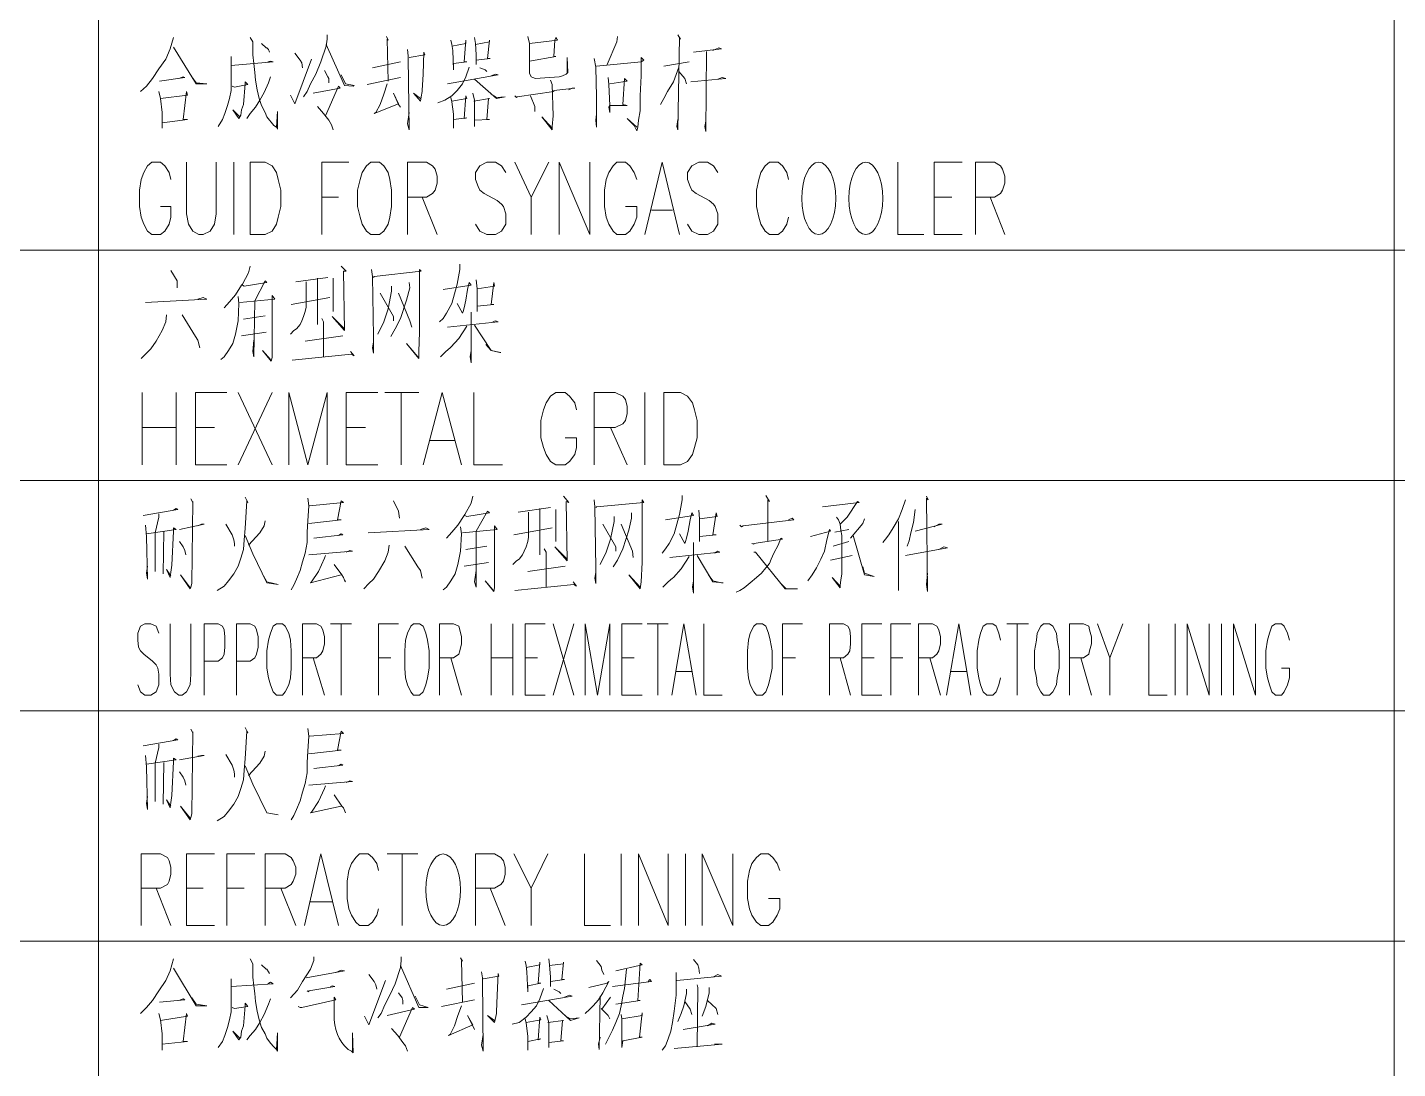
# Model space of a CAD drawing. Header units: millimetres. Extents: x 0 to 588, y 0 to 874.
# Drawn here: x 487.81 to 521.05, y 128.31 to 153.57 of the extents above; entities that cross this region are included whole.
import ezdxf

# ---------------------------------------------------------------- set-up
doc = ezdxf.new("R2010")
doc.units = ezdxf.units.MM
doc.layers.get('0').update_dxf_attribs({"lineweight": 18})

msp = doc.modelspace()

# ---------------------------------------------------------------- linework, layer by layer
at = {"color": 4, "lineweight": 0}
for points in [[(489.535, 204.065), (489.535, 16.804)], [(520.968, 204.065), (520.968, 16.804)], [(491.356, 153.329), (491.271, 153.054), (491.165, 152.8), (490.996, 152.567), (490.848, 152.334), (490.699, 152.144), (490.551, 152.017)], [(493.218, 153.329), (493.282, 153.223), (493.282, 152.906), (493.303, 152.694), (493.324, 152.482), (493.345, 152.292), (493.388, 152.059), (493.43, 151.847), (493.493, 151.678), (493.578, 151.509), (493.62, 151.403), (493.79, 151.191), (493.853, 151.149), (493.874, 151.106), (493.874, 151.53), (493.853, 151.149)], [(495.081, 153.392), (495.081, 153.287), (495.06, 153.117), (494.933, 152.736), (494.806, 152.44), (494.679, 152.207), (494.594, 152.017), (494.509, 151.89)], [(496.52, 153.35), (496.563, 153.265), (496.541, 153.287), (496.563, 152.271)], [(498.087, 153.265), (498.108, 153.16), (498.129, 153.011), (498.15, 152.546), (498.15, 152.694), (498.468, 152.736), (498.404, 152.736), (498.446, 153.265), (498.446, 153.181), (498.108, 153.117)], [(498.658, 153.329), (498.679, 153.181), (498.7, 152.906), (498.7, 152.673), (498.7, 152.779), (499.039, 152.821), (498.976, 152.821), (499.018, 153.265), (499.018, 153.223), (498.679, 153.16)], [(499.949, 153.35), (499.992, 153.181), (499.992, 152.461), (500.034, 152.376), (500.076, 152.355), (500.14, 152.334), (500.711, 152.376), (500.796, 152.398), (500.881, 152.44), (500.923, 152.482), (500.902, 152.842), (500.902, 152.461)], [(499.992, 153.181), (500.669, 153.265), (500.627, 153.329), (500.605, 153.265), (500.584, 152.863), (500.627, 152.863), (499.992, 152.757)], [(502.129, 153.35), (502.108, 153.223), (501.875, 152.673)], [(503.59, 153.392), (503.653, 153.287), (503.632, 153.329), (503.59, 151.085), (503.569, 151.17), (503.59, 151.339)], [(491.356, 153.096), (491.906, 152.207), (492.16, 152.207), (491.906, 152.228), (491.8, 152.376)], [(493.493, 153.181), (493.599, 153.075), (493.62, 153.075), (493.663, 153.033), (493.684, 152.969)], [(494.298, 152.948), (494.425, 152.779), (494.467, 152.715), (494.488, 152.588)], [(495.06, 153.16), (495.504, 152.165), (495.716, 152.144), (495.737, 152.165), (495.525, 152.207), (495.42, 152.419)], [(497.028, 153.033), (497.049, 152.884), (497.049, 152.842), (497.071, 151.085), (497.028, 151.233), (497.071, 151.509)], [(497.071, 152.842), (497.452, 152.906), (497.43, 152.969), (497.409, 152.44), (497.388, 152.038), (497.388, 152.017), (497.367, 151.89), (497.346, 151.784), (497.176, 151.974), (497.346, 151.847)], [(503.971, 152.969), (504.648, 153.054), (504.585, 153.075), (504.437, 153.011)], [(504.288, 152.99), (504.267, 151.043), (504.246, 151.17), (504.267, 151.297)], [(492.753, 152.863), (492.753, 152.038), (492.71, 151.847), (492.668, 151.678), (492.604, 151.487), (492.541, 151.339), (492.435, 151.17)], [(492.753, 152.652), (493.769, 152.736), (493.705, 152.757), (493.642, 152.736), (493.705, 152.757)], [(494.192, 151.932), (494.298, 151.72), (494.7, 152.8)], [(496.182, 152.588), (496.859, 152.736)], [(498.531, 152.609), (498.446, 152.376), (498.362, 152.207), (498.235, 152.038), (498.108, 151.911), (497.938, 151.805), (497.769, 151.741)], [(498.785, 152.588), (498.912, 152.546), (498.954, 152.503)], [(501.558, 152.821), (501.6, 152.609), (501.621, 151.89), (501.621, 151.149), (501.6, 151.318), (501.621, 151.466)], [(501.621, 152.63), (502.701, 152.736), (502.764, 152.779), (502.701, 152.842), (502.701, 152.398), (502.68, 151.911), (502.68, 151.551), (502.637, 151.318), (502.616, 151.149), (502.595, 151.064), (502.532, 151.191), (502.362, 151.36), (502.595, 151.149)], [(503.611, 152.609), (503.484, 152.249), (503.336, 152.017), (503.251, 151.847), (503.167, 151.699)], [(503.251, 152.63), (503.865, 152.736)], [(491.017, 152.271), (491.631, 152.355), (491.588, 152.376), (491.483, 152.334)], [(493.705, 152.376), (493.663, 152.228), (493.557, 151.995), (493.451, 151.805), (493.345, 151.636), (493.218, 151.487), (493.134, 151.36)], [(495.017, 152.525), (495.102, 152.376), (495.123, 152.334), (495.123, 152.228)], [(496.055, 152.186), (496.859, 152.355)], [(498.002, 152.207), (499.23, 152.419), (499.166, 152.44), (499.06, 152.398)], [(498.658, 152.313), (499.187, 151.847), (499.399, 151.89), (499.187, 151.868), (499.06, 151.953)], [(500.5, 152.292), (500.542, 152.186), (500.563, 151.424), (500.542, 151.17), (500.542, 151.085), (500.288, 151.403), (500.542, 151.128), (500.542, 151.191)], [(501.897, 152.355), (501.918, 152.186), (501.939, 151.678), (501.939, 151.509), (501.918, 151.636), (501.939, 151.678), (502.362, 151.678), (502.256, 151.699), (502.299, 152.334), (502.362, 152.271), (501.939, 152.207)], [(503.611, 152.503), (503.759, 152.334), (503.802, 152.207)], [(503.907, 152.249), (504.754, 152.334), (504.669, 152.355), (504.564, 152.313)], [(490.996, 152.017), (491.038, 151.847), (491.08, 151.509), (491.08, 151.128), (491.08, 151.255), (491.694, 151.339), (491.588, 151.339), (491.673, 152.017), (491.694, 151.932), (491.038, 151.847)], [(492.774, 152.144), (492.837, 152.122), (493.155, 152.186), (493.091, 152.249), (493.091, 152.207), (493.049, 151.699), (493.007, 151.572), (492.985, 151.445), (492.943, 151.36), (492.795, 151.572), (492.964, 151.403)], [(494.742, 151.974), (495.398, 152.101), (495.356, 152.144), (495.039, 151.424)], [(496.541, 152.207), (496.457, 151.953), (496.372, 151.699), (496.266, 151.509), (496.224, 151.487), (496.817, 151.72), (496.69, 151.974), (496.817, 151.699), (496.859, 151.636)], [(498.616, 151.974), (498.658, 151.805), (498.658, 151.17), (498.658, 151.318), (499.018, 151.339), (498.954, 151.339), (498.997, 151.847), (499.018, 151.847), (498.637, 151.784)], [(499.632, 151.911), (499.674, 151.868), (499.695, 151.89), (500.584, 152.017), (500.584, 152.038), (501.092, 152.101), (501.029, 152.101), (500.944, 152.059)], [(494.848, 151.657), (494.996, 151.487), (495.123, 151.318), (495.187, 151.212), (495.229, 151.085)], [(498.087, 151.868), (498.108, 151.763), (498.15, 151.466), (498.15, 151.128), (498.15, 151.339), (498.468, 151.382), (498.404, 151.36), (498.446, 151.911), (498.468, 151.847), (498.108, 151.784)], [(500.013, 151.911), (500.119, 151.657), (500.119, 151.53)], [(491.292, 149.879), (491.25, 150.048), (491.144, 150.217), (491.038, 150.302), (490.826, 150.302), (490.721, 150.217), (490.636, 150.048), (490.572, 149.879), (490.53, 149.625), (490.53, 149.223), (490.572, 148.969), (490.636, 148.799), (490.721, 148.63), (490.826, 148.545), (491.038, 148.545), (491.144, 148.63), (491.25, 148.799), (491.292, 148.969), (491.292, 149.223), (491.038, 149.223)], [(491.673, 150.302), (491.673, 149.053), (491.715, 148.799), (491.821, 148.63), (491.969, 148.545), (492.075, 148.545), (492.245, 148.63), (492.35, 148.799), (492.393, 149.053), (492.393, 150.302)], [(492.816, 150.302), (492.816, 148.545)], [(494.954, 148.545), (494.954, 150.302), (495.61, 150.302)], [(497.028, 148.545), (497.028, 150.302), (497.494, 150.302), (497.642, 150.217), (497.706, 150.133), (497.748, 149.963), (497.748, 149.794), (497.706, 149.625), (497.642, 149.54), (497.494, 149.455), (497.028, 149.455)], [(499.42, 150.048), (499.314, 150.217), (499.166, 150.302), (498.954, 150.302), (498.785, 150.217), (498.679, 150.048), (498.679, 149.879), (498.743, 149.709), (498.785, 149.625), (498.891, 149.54), (499.208, 149.371), (499.314, 149.286), (499.357, 149.223), (499.42, 149.053), (499.42, 148.799), (499.314, 148.63), (499.166, 148.545), (498.954, 148.545), (498.785, 148.63), (498.679, 148.799)], [(499.632, 150.302), (500.034, 149.455), (500.034, 148.545)], [(500.457, 150.302), (500.034, 149.455)], [(500.711, 148.545), (500.711, 150.302), (501.452, 148.545), (501.452, 150.302)], [(502.595, 149.879), (502.532, 150.048), (502.426, 150.217), (502.32, 150.302), (502.108, 150.302), (502.024, 150.217), (501.918, 150.048), (501.854, 149.879), (501.812, 149.625), (501.812, 149.223), (501.854, 148.969), (501.918, 148.799), (502.024, 148.63), (502.108, 148.545), (502.32, 148.545), (502.426, 148.63), (502.532, 148.799), (502.595, 148.969), (502.595, 149.223), (502.32, 149.223)], [(502.786, 148.545), (503.209, 150.302), (503.632, 148.545)], [(504.564, 150.048), (504.458, 150.217), (504.31, 150.302), (504.098, 150.302), (503.929, 150.217), (503.823, 150.048), (503.823, 149.879), (503.886, 149.709), (503.929, 149.625), (504.034, 149.54), (504.352, 149.371), (504.458, 149.286), (504.5, 149.223), (504.564, 149.053), (504.564, 148.799), (504.458, 148.63), (504.31, 148.545), (504.098, 148.545), (503.929, 148.63), (503.823, 148.799)], [(506.278, 149.879), (506.236, 150.048), (506.13, 150.217), (506.024, 150.302), (505.812, 150.302), (505.707, 150.217), (505.601, 150.048), (505.558, 149.879), (505.495, 149.625), (505.495, 149.223), (505.558, 148.969), (505.601, 148.799), (505.707, 148.63), (505.812, 148.545), (506.024, 148.545), (506.13, 148.63), (506.236, 148.799), (506.278, 148.969)], [(508.924, 150.302), (508.924, 148.545), (509.559, 148.545)], [(509.813, 148.545), (509.813, 150.302), (510.49, 150.302)], [(510.808, 148.545), (510.808, 150.302), (511.273, 150.302), (511.422, 150.217), (511.464, 150.133), (511.527, 149.963), (511.527, 149.794), (511.464, 149.625), (511.422, 149.54), (511.273, 149.455), (510.808, 149.455)], [(494.954, 149.455), (495.356, 149.455)], [(497.388, 149.455), (497.748, 148.545)], [(509.813, 149.455), (510.236, 149.455)], [(511.168, 149.455), (511.527, 148.545)], [(502.955, 149.138), (503.463, 149.138)], [(509.813, 148.545), (510.49, 148.545)], [(580.361, 148.164), (454.589, 148.164)], [(491.292, 147.677), (491.44, 147.423), (491.44, 147.254)], [(493.218, 147.783), (493.176, 147.614), (493.028, 147.339), (493.007, 147.318), (492.858, 147.085), (492.71, 146.915), (492.583, 146.767)], [(495.42, 147.783), (495.547, 147.656), (495.483, 147.656), (495.504, 146.217), (495.208, 146.556), (495.504, 146.259)], [(496.16, 147.699), (496.182, 147.529), (496.203, 146.069), (496.203, 145.667), (496.182, 145.794), (496.203, 145.942)], [(496.203, 147.508), (496.224, 147.529), (497.367, 147.656), (497.325, 147.699), (497.325, 146.175), (497.303, 145.709), (497.303, 145.54), (497.007, 145.899), (497.282, 145.582)], [(498.298, 147.826), (498.298, 147.699), (498.235, 147.339), (498.171, 147.106), (498.108, 146.873), (497.981, 146.64), (497.896, 146.513), (497.811, 146.429)], [(493.028, 147.318), (493.07, 147.296), (493.62, 147.381), (493.578, 147.423), (493.324, 146.937), (493.303, 145.582), (493.282, 145.709), (493.303, 145.984)], [(494.573, 147.402), (494.573, 146.788), (494.552, 146.683), (494.509, 146.556), (494.467, 146.45), (494.425, 146.365), (494.34, 146.259), (494.277, 146.217), (494.192, 146.132)], [(494.319, 147.402), (495.102, 147.508)], [(494.848, 147.487), (494.848, 146.365)], [(495.229, 147.487), (495.229, 146.683)], [(496.647, 147.296), (496.647, 147.169), (496.563, 146.746), (496.457, 146.429), (496.309, 146.132)], [(497.071, 147.381), (497.092, 147.254), (497.007, 146.958), (496.859, 146.513), (496.732, 146.259), (496.626, 146.069)], [(497.896, 147.212), (498.573, 147.318), (498.531, 147.381), (498.489, 147.212), (498.446, 146.958), (498.404, 146.767), (498.383, 146.683), (498.362, 146.64), (498.235, 146.873)], [(498.7, 147.445), (498.722, 147.233), (498.722, 146.683), (498.722, 146.81), (499.124, 146.852), (499.06, 146.852), (499.124, 147.381), (499.145, 147.296), (498.722, 147.233)], [(490.678, 146.894), (492.16, 146.979), (492.075, 147.021), (491.948, 146.979)], [(492.922, 147.042), (492.943, 146.873), (492.922, 146.45), (492.858, 146.132), (492.795, 145.899), (492.689, 145.73), (492.583, 145.582), (492.499, 145.518)], [(492.964, 146.894), (493.811, 146.979), (493.747, 147.064), (493.747, 145.561), (493.726, 145.476), (493.515, 145.73), (493.705, 145.518)], [(494.213, 146.852), (495.144, 147.021)], [(496.372, 147.127), (496.69, 146.556), (496.69, 146.45)], [(496.817, 147.127), (497.092, 146.45), (497.134, 146.302)], [(498.573, 146.661), (498.573, 145.434), (498.552, 145.582), (498.573, 145.73)], [(491.186, 146.598), (491.165, 146.429), (491.08, 146.217), (490.932, 145.963), (490.805, 145.772), (490.699, 145.667), (490.572, 145.54)], [(491.567, 146.598), (491.885, 146.069), (491.948, 145.984), (491.991, 145.794)], [(493.578, 146.577), (493.049, 146.492)], [(494.954, 146.513), (494.996, 146.429), (494.996, 145.582)], [(498.468, 146.323), (498.277, 146.026), (498.087, 145.815), (498.065, 145.794), (497.96, 145.709), (497.833, 145.582)], [(498.002, 146.302), (499.23, 146.429), (499.166, 146.45), (499.103, 146.429)], [(498.658, 146.344), (499.06, 145.73), (499.293, 145.688), (499.272, 145.688), (499.06, 145.73), (498.933, 145.878)], [(493.007, 146.09), (493.599, 146.175)], [(494.552, 145.963), (495.462, 146.09)], [(495.652, 145.709), (495.737, 145.603), (495.674, 145.645), (494.234, 145.497)], [(490.594, 144.714), (490.594, 142.957)], [(491.419, 144.714), (491.419, 142.957)], [(491.885, 142.957), (491.885, 144.714), (492.647, 144.714)], [(492.922, 144.714), (493.747, 142.957)], [(493.747, 144.714), (492.922, 142.957)], [(494.15, 142.957), (494.15, 144.714), (494.615, 142.957), (495.081, 144.714), (495.081, 142.957)], [(495.547, 142.957), (495.547, 144.714), (496.309, 144.714)], [(496.478, 144.714), (497.303, 144.714)], [(496.88, 144.714), (496.88, 142.957)], [(497.409, 142.957), (497.875, 144.714), (498.341, 142.957)], [(498.637, 144.714), (498.637, 142.957), (499.335, 142.957)], [(501.135, 144.291), (501.092, 144.46), (500.965, 144.629), (500.859, 144.714), (500.627, 144.714), (500.5, 144.629), (500.394, 144.46), (500.33, 144.291), (500.267, 144.037), (500.267, 143.613), (500.33, 143.381), (500.394, 143.211), (500.5, 143.042), (500.627, 142.957), (500.859, 142.957), (500.965, 143.042), (501.092, 143.211), (501.135, 143.381), (501.135, 143.613), (500.859, 143.613)], [(501.558, 142.957), (501.558, 144.714), (502.066, 144.714), (502.256, 144.629), (502.32, 144.545), (502.362, 144.375), (502.362, 144.206), (502.32, 144.037), (502.256, 143.952), (502.066, 143.867), (501.558, 143.867)], [(502.786, 144.714), (502.786, 142.957)], [(490.594, 143.867), (491.419, 143.867)], [(491.885, 143.867), (492.35, 143.867)], [(495.547, 143.867), (496.012, 143.867)], [(501.96, 143.867), (502.362, 142.957)], [(497.579, 143.55), (498.171, 143.55)], [(491.885, 142.957), (492.647, 142.957)], [(495.547, 142.957), (496.309, 142.957)], [(580.361, 142.576), (454.589, 142.576)], [(491.779, 142.132), (491.821, 142.047), (491.821, 142.068), (491.8, 140.079), (491.779, 139.994), (491.758, 139.952), (491.525, 140.29), (491.758, 139.973)], [(493.091, 142.174), (493.155, 142.047), (493.134, 142.089), (493.091, 141.412), (493.07, 141.137), (493.049, 140.904), (492.985, 140.692), (492.922, 140.502), (492.816, 140.311), (492.689, 140.142), (492.583, 140.015), (492.414, 139.909)], [(494.615, 142.153), (494.636, 141.962), (494.615, 141.603), (494.594, 141.327), (494.594, 141.073), (494.552, 140.819), (494.488, 140.608), (494.425, 140.396), (494.34, 140.184), (494.277, 140.036), (494.213, 139.93)], [(494.658, 141.962), (495.483, 142.047), (495.42, 142.089), (495.335, 141.624), (495.42, 141.624), (494.636, 141.539)], [(496.69, 142.089), (496.817, 141.835), (496.838, 141.666)], [(498.616, 142.195), (498.573, 142.026), (498.425, 141.751), (498.404, 141.73), (498.256, 141.497), (498.108, 141.327), (497.981, 141.179)], [(500.817, 142.195), (500.944, 142.047), (500.881, 142.068), (500.902, 140.629), (500.605, 140.968), (500.902, 140.671)], [(501.558, 142.111), (501.579, 141.941), (501.6, 140.46), (501.6, 140.079), (501.579, 140.206), (501.6, 140.354)], [(501.6, 141.92), (501.621, 141.941), (502.764, 142.047), (502.722, 142.111), (502.722, 140.587), (502.701, 140.121), (502.68, 139.952), (502.405, 140.29), (502.68, 139.994)], [(503.696, 142.216), (503.696, 142.111), (503.632, 141.751), (503.569, 141.518), (503.505, 141.285), (503.378, 141.052), (503.294, 140.925), (503.209, 140.819)], [(505.728, 142.216), (505.812, 142.068), (505.77, 142.111), (505.77, 141.116)], [(507.104, 141.941), (507.993, 142.047), (507.95, 142.068), (507.696, 141.687), (507.527, 141.518)], [(509.114, 142.111), (509.03, 141.878), (508.945, 141.645), (508.818, 141.433), (508.712, 141.264), (508.628, 141.158), (508.564, 141.073)], [(509.622, 142.195), (509.665, 142.111), (509.622, 142.153), (509.644, 139.888), (509.622, 140.057), (509.644, 140.333)], [(490.615, 141.73), (491.461, 141.878), (491.419, 141.899), (491.356, 141.857)], [(490.996, 141.772), (490.996, 141.687), (490.911, 141.306), (490.911, 140.375)], [(498.425, 141.73), (498.468, 141.708), (499.018, 141.793), (498.976, 141.835), (498.7, 141.349), (498.7, 139.994), (498.658, 140.121), (498.7, 140.396)], [(499.97, 141.814), (499.97, 141.2), (499.949, 141.095), (499.907, 140.968), (499.865, 140.862), (499.822, 140.777), (499.738, 140.671), (499.674, 140.629), (499.589, 140.544)], [(499.716, 141.814), (500.5, 141.92)], [(500.246, 141.899), (500.246, 140.777)], [(500.627, 141.878), (500.627, 141.095)], [(502.045, 141.708), (502.045, 141.581), (501.96, 141.158), (501.854, 140.841), (501.706, 140.544)], [(502.468, 141.793), (502.468, 141.666), (502.405, 141.37), (502.256, 140.925), (502.129, 140.65), (502.024, 140.481)], [(503.294, 141.624), (503.971, 141.73), (503.929, 141.793), (503.886, 141.624), (503.844, 141.349), (503.802, 141.179), (503.78, 141.095), (503.759, 141.052), (503.632, 141.285)], [(504.098, 141.857), (504.119, 141.645), (504.119, 141.095), (504.119, 141.222), (504.521, 141.264), (504.437, 141.264), (504.521, 141.793), (504.542, 141.708), (504.119, 141.645)], [(505.093, 141.497), (505.135, 141.454), (505.177, 141.476), (506.405, 141.624), (506.363, 141.666), (506.278, 141.624)], [(507.442, 141.687), (507.485, 141.624), (507.527, 141.518), (507.548, 141.37), (507.569, 141.243), (507.569, 140.311), (507.548, 140.163), (507.527, 140.036), (507.527, 139.973), (507.336, 140.227), (507.527, 140.015)], [(508.12, 141.645), (508.077, 141.539), (507.781, 141.179)], [(509.347, 141.878), (509.305, 141.56), (509.241, 141.306), (509.199, 141.116), (509.157, 140.989)], [(490.678, 141.497), (490.699, 141.222), (490.721, 140.184), (490.699, 140.333), (490.721, 140.502)], [(490.699, 141.285), (491.419, 141.391), (491.356, 141.433), (491.356, 141.349), (491.313, 140.523), (491.292, 140.354), (491.271, 140.227), (491.186, 140.417), (491.292, 140.269)], [(491.123, 141.349), (491.102, 140.311)], [(491.504, 141.391), (492.096, 141.518), (492.033, 141.518), (491.948, 141.476)], [(492.626, 141.518), (492.774, 141.264), (492.816, 141.137), (492.837, 141.052), (492.837, 140.989)], [(493.578, 141.603), (493.557, 141.476), (493.451, 141.306), (493.176, 141.01)], [(494.763, 141.179), (495.462, 141.264), (495.42, 141.285), (495.356, 141.243)], [(496.076, 141.306), (497.557, 141.391), (497.473, 141.433), (497.346, 141.391)], [(498.319, 141.454), (498.341, 141.285), (498.319, 140.862), (498.256, 140.544), (498.192, 140.311), (498.087, 140.142), (497.981, 139.994), (497.896, 139.93)], [(498.362, 141.306), (499.208, 141.391), (499.145, 141.476), (499.145, 139.973), (499.124, 139.888), (498.912, 140.142), (499.103, 139.93)], [(499.611, 141.264), (500.542, 141.433)], [(501.77, 141.518), (502.087, 140.968), (502.087, 140.862)], [(502.214, 141.518), (502.489, 140.862), (502.51, 140.714)], [(506.807, 141.222), (507.294, 141.349), (507.273, 141.391), (507.209, 141.137), (507.146, 140.862), (507.061, 140.671), (506.955, 140.46), (506.85, 140.29), (506.744, 140.142)], [(507.4, 141.327), (507.739, 141.391)], [(508.945, 141.581), (508.945, 139.909), (508.945, 140.227)], [(509.347, 141.349), (510.003, 141.518), (509.919, 141.518), (509.813, 141.454)], [(491.504, 141.095), (491.588, 140.968), (491.631, 140.883), (491.652, 140.777)], [(493.091, 141.243), (493.282, 140.798), (493.62, 140.1), (493.896, 140.057), (493.62, 140.121), (493.536, 140.269)], [(496.584, 141.01), (496.563, 140.841), (496.478, 140.629), (496.33, 140.375), (496.203, 140.184), (496.097, 140.079), (495.97, 139.952)], [(496.965, 140.989), (497.282, 140.481), (497.346, 140.396), (497.388, 140.206)], [(498.954, 140.989), (498.446, 140.904)], [(503.971, 141.073), (503.971, 139.846), (503.95, 139.994), (503.971, 140.142)], [(505.389, 141.052), (505.431, 141.031), (505.431, 141.052), (506.13, 141.158), (506.088, 141.179), (506.024, 141.01), (505.918, 140.819), (505.855, 140.671), (505.812, 140.565), (505.728, 140.46), (505.622, 140.333), (505.495, 140.227), (505.347, 140.1), (505.199, 139.973), (505.093, 139.909), (505.008, 139.867)], [(507.739, 141.095), (507.358, 140.989)], [(507.844, 141.243), (508.12, 140.29), (508.352, 140.248), (508.12, 140.333), (508.077, 140.481)], [(509.114, 140.756), (510.13, 140.946), (510.046, 140.968), (509.919, 140.904)], [(494.636, 140.777), (495.695, 140.862), (495.631, 140.883), (495.547, 140.841)], [(495.039, 140.756), (495.017, 140.692), (494.869, 140.375), (494.7, 140.121), (494.679, 140.1), (495.42, 140.29)], [(500.351, 140.925), (500.394, 140.841), (500.394, 139.994)], [(503.865, 140.735), (503.675, 140.438), (503.484, 140.227), (503.463, 140.206), (503.357, 140.121), (503.23, 139.994)], [(503.399, 140.714), (504.606, 140.841), (504.564, 140.862), (504.479, 140.819)], [(504.056, 140.756), (504.437, 140.121), (504.691, 140.1), (504.648, 140.1), (504.437, 140.142), (504.331, 140.29)], [(505.431, 140.841), (505.474, 140.841), (506.193, 139.952), (506.49, 139.952), (506.215, 139.952), (506.088, 140.079)], [(507.294, 140.65), (507.823, 140.756)], [(495.25, 140.544), (495.441, 140.29), (495.483, 140.227), (495.504, 140.163), (495.525, 140.121)], [(498.404, 140.502), (498.997, 140.587)], [(499.949, 140.375), (500.859, 140.502)], [(501.05, 140.121), (501.135, 140.015), (501.071, 140.057), (499.632, 139.909)], [(490.996, 138.872), (490.932, 139.041), (490.805, 139.105), (490.657, 139.105), (490.551, 139.041), (490.488, 138.872), (490.488, 138.703), (490.509, 138.533), (490.551, 138.449), (490.636, 138.364), (490.848, 138.195), (490.932, 138.11), (490.975, 138.025), (490.996, 137.877), (490.996, 137.623), (490.932, 137.454), (490.805, 137.369), (490.657, 137.369), (490.551, 137.454), (490.488, 137.623)], [(491.271, 139.105), (491.271, 137.877), (491.292, 137.623), (491.377, 137.454), (491.483, 137.369), (491.567, 137.369), (491.673, 137.454), (491.758, 137.623), (491.779, 137.877), (491.779, 139.105)], [(492.096, 137.369), (492.096, 139.105), (492.435, 139.105), (492.541, 139.041), (492.583, 138.957), (492.604, 138.787), (492.604, 138.533), (492.583, 138.364), (492.541, 138.279), (492.435, 138.195), (492.096, 138.195)], [(492.88, 137.369), (492.88, 139.105), (493.218, 139.105), (493.324, 139.041), (493.366, 138.957), (493.409, 138.787), (493.409, 138.533), (493.366, 138.364), (493.324, 138.279), (493.218, 138.195), (492.88, 138.195)], [(494.488, 137.369), (494.488, 139.105), (494.827, 139.105), (494.933, 139.041), (494.975, 138.957), (495.017, 138.787), (495.017, 138.618), (494.975, 138.449), (494.933, 138.364), (494.827, 138.279), (494.488, 138.279)], [(495.166, 139.105), (495.674, 139.105)], [(495.42, 139.105), (495.42, 137.369)], [(496.33, 137.369), (496.33, 139.105), (496.817, 139.105)], [(497.811, 137.369), (497.811, 139.105), (498.15, 139.105), (498.277, 139.041), (498.298, 138.957), (498.341, 138.787), (498.341, 138.618), (498.298, 138.449), (498.277, 138.364), (498.15, 138.279), (497.811, 138.279)], [(499.06, 139.105), (499.06, 137.369)], [(499.589, 139.105), (499.589, 137.369)], [(499.886, 137.369), (499.886, 139.105), (500.373, 139.105)], [(500.563, 139.105), (501.071, 137.369)], [(501.071, 139.105), (500.563, 137.369)], [(501.346, 137.369), (501.346, 139.105), (501.643, 137.369), (501.939, 139.105), (501.939, 137.369)], [(502.235, 137.369), (502.235, 139.105), (502.722, 139.105)], [(502.849, 139.105), (503.357, 139.105)], [(503.103, 139.105), (503.103, 137.369)], [(503.442, 137.369), (503.738, 139.105), (504.034, 137.369)], [(504.225, 139.105), (504.225, 137.369), (504.669, 137.369)], [(506.13, 137.369), (506.13, 139.105), (506.617, 139.105)], [(507.273, 137.369), (507.273, 139.105), (507.612, 139.105), (507.717, 139.041), (507.76, 138.957), (507.781, 138.787), (507.781, 138.618), (507.76, 138.449), (507.717, 138.364), (507.612, 138.279), (507.273, 138.279)], [(508.056, 137.369), (508.056, 139.105), (508.543, 139.105)], [(508.755, 137.369), (508.755, 139.105), (509.241, 139.105)], [(509.432, 137.369), (509.432, 139.105), (509.771, 139.105), (509.876, 139.041), (509.919, 138.957), (509.961, 138.787), (509.961, 138.618), (509.919, 138.449), (509.876, 138.364), (509.771, 138.279), (509.432, 138.279)], [(510.109, 137.369), (510.406, 139.105), (510.702, 137.369)], [(511.422, 138.703), (511.379, 138.872), (511.316, 139.041), (511.231, 139.105), (511.083, 139.105), (510.998, 139.041), (510.935, 138.872), (510.892, 138.703), (510.85, 138.449), (510.85, 138.025), (510.892, 137.793), (510.935, 137.623), (510.998, 137.454), (511.083, 137.369), (511.231, 137.369), (511.316, 137.454), (511.379, 137.623), (511.422, 137.793)], [(511.57, 139.105), (512.099, 139.105)], [(511.824, 139.105), (511.824, 137.369)], [(513.094, 137.369), (513.094, 139.105), (513.432, 139.105), (513.559, 139.041), (513.581, 138.957), (513.623, 138.787), (513.623, 138.618), (513.581, 138.449), (513.559, 138.364), (513.432, 138.279), (513.094, 138.279)], [(513.771, 139.105), (514.067, 138.279), (514.067, 137.369)], [(514.385, 139.105), (514.067, 138.279)], [(515.02, 139.105), (515.02, 137.369), (515.464, 137.369)], [(515.655, 139.105), (515.655, 137.369)], [(515.951, 137.369), (515.951, 139.105), (516.48, 137.369), (516.48, 139.105)], [(516.777, 139.105), (516.777, 137.369)], [(517.073, 137.369), (517.073, 139.105), (517.602, 137.369), (517.602, 139.105)], [(518.428, 138.703), (518.385, 138.872), (518.301, 139.041), (518.237, 139.105), (518.089, 139.105), (518.004, 139.041), (517.941, 138.872), (517.899, 138.703), (517.856, 138.449), (517.856, 138.025), (517.899, 137.793), (517.941, 137.623), (518.004, 137.454), (518.089, 137.369), (518.237, 137.369), (518.301, 137.454), (518.385, 137.623), (518.428, 137.793), (518.428, 138.025), (518.237, 138.025)], [(494.742, 138.279), (495.017, 137.369)], [(496.33, 138.279), (496.626, 138.279)], [(498.087, 138.279), (498.341, 137.369)], [(499.06, 138.279), (499.589, 138.279)], [(499.886, 138.279), (500.182, 138.279)], [(502.235, 138.279), (502.532, 138.279)], [(506.13, 138.279), (506.447, 138.279)], [(507.527, 138.279), (507.781, 137.369)], [(508.056, 138.279), (508.352, 138.279)], [(508.755, 138.279), (509.051, 138.279)], [(509.707, 138.279), (509.961, 137.369)], [(513.369, 138.279), (513.623, 137.369)], [(503.548, 137.941), (503.929, 137.941)], [(510.215, 137.941), (510.596, 137.941)], [(499.886, 137.369), (500.373, 137.369)], [(502.235, 137.369), (502.722, 137.369)], [(508.056, 137.369), (508.543, 137.369)], [(580.361, 136.988), (454.589, 136.988)], [(490.615, 136.142), (491.461, 136.29), (491.419, 136.311), (491.356, 136.269)], [(491.779, 136.544), (491.821, 136.459), (491.821, 136.48), (491.8, 134.491), (491.779, 134.406), (491.758, 134.342), (491.525, 134.681), (491.758, 134.385)], [(493.091, 136.586), (493.155, 136.459), (493.134, 136.501), (493.091, 135.824), (493.07, 135.549), (493.049, 135.316), (492.985, 135.104), (492.922, 134.914), (492.816, 134.723), (492.689, 134.554), (492.583, 134.427), (492.414, 134.321)], [(494.615, 136.565), (494.636, 136.374), (494.615, 136.015), (494.594, 135.739), (494.594, 135.485), (494.552, 135.231), (494.488, 135.02), (494.425, 134.808), (494.34, 134.596), (494.277, 134.448), (494.213, 134.342)], [(494.658, 136.374), (495.483, 136.438), (495.42, 136.501), (495.335, 136.036), (495.42, 136.036), (494.636, 135.951)], [(490.996, 136.184), (490.996, 136.099), (490.911, 135.718), (490.911, 134.787)], [(493.578, 136.015), (493.557, 135.888), (493.451, 135.718), (493.176, 135.422)], [(490.678, 135.909), (490.699, 135.634), (490.721, 134.596), (490.699, 134.745), (490.721, 134.914)], [(490.699, 135.697), (491.419, 135.803), (491.356, 135.845), (491.356, 135.761), (491.313, 134.935), (491.292, 134.766), (491.271, 134.639), (491.186, 134.829), (491.292, 134.681)], [(491.123, 135.739), (491.102, 134.723)], [(491.504, 135.803), (492.096, 135.909), (492.033, 135.909), (491.948, 135.888)], [(492.626, 135.93), (492.774, 135.676), (492.816, 135.549), (492.837, 135.464), (492.837, 135.38)], [(493.091, 135.655), (493.282, 135.21), (493.62, 134.512), (493.896, 134.469), (493.62, 134.512), (493.536, 134.681)], [(494.763, 135.591), (495.462, 135.676), (495.42, 135.697), (495.356, 135.655)], [(491.504, 135.507), (491.588, 135.38), (491.631, 135.295), (491.652, 135.189)], [(494.636, 135.189), (495.695, 135.274), (495.631, 135.295), (495.547, 135.253)], [(495.039, 135.168), (495.017, 135.104), (494.869, 134.787), (494.7, 134.533), (494.679, 134.512), (495.42, 134.681)], [(495.25, 134.956), (495.441, 134.681), (495.483, 134.639), (495.525, 134.512)], [(490.572, 131.781), (490.572, 133.517), (491.038, 133.517), (491.207, 133.432), (491.25, 133.348), (491.292, 133.199), (491.292, 133.03), (491.25, 132.861), (491.207, 132.776), (491.038, 132.691), (490.572, 132.691)], [(491.673, 131.781), (491.673, 133.517), (492.35, 133.517)], [(492.647, 131.781), (492.647, 133.517), (493.324, 133.517)], [(493.578, 131.781), (493.578, 133.517), (494.065, 133.517), (494.213, 133.432), (494.255, 133.348), (494.319, 133.199), (494.319, 133.03), (494.255, 132.861), (494.213, 132.776), (494.065, 132.691), (493.578, 132.691)], [(494.531, 131.781), (494.933, 133.517), (495.356, 131.781)], [(496.33, 133.115), (496.287, 133.284), (496.182, 133.432), (496.076, 133.517), (495.864, 133.517), (495.779, 133.432), (495.674, 133.284), (495.61, 133.115), (495.568, 132.861), (495.568, 132.437), (495.61, 132.183), (495.674, 132.035), (495.779, 131.866), (495.864, 131.781), (496.076, 131.781), (496.182, 131.866), (496.287, 132.035), (496.33, 132.183)], [(496.541, 133.517), (497.282, 133.517)], [(496.901, 133.517), (496.901, 131.781)], [(498.679, 131.781), (498.679, 133.517), (499.145, 133.517), (499.293, 133.432), (499.357, 133.348), (499.399, 133.199), (499.399, 133.03), (499.357, 132.861), (499.293, 132.776), (499.145, 132.691), (498.679, 132.691)], [(499.611, 133.517), (500.034, 132.691), (500.034, 131.781)], [(500.436, 133.517), (500.034, 132.691)], [(501.325, 133.517), (501.325, 131.781), (501.96, 131.781)], [(502.214, 133.517), (502.214, 131.781)], [(502.637, 131.781), (502.637, 133.517), (503.357, 131.781), (503.357, 133.517)], [(503.78, 133.517), (503.78, 131.781)], [(504.183, 131.781), (504.183, 133.517), (504.923, 131.781), (504.923, 133.517)], [(506.066, 133.115), (506.003, 133.284), (505.897, 133.432), (505.791, 133.517), (505.601, 133.517), (505.495, 133.432), (505.389, 133.284), (505.326, 133.115), (505.283, 132.861), (505.283, 132.437), (505.326, 132.183), (505.389, 132.035), (505.495, 131.866), (505.601, 131.781), (505.791, 131.781), (505.897, 131.866), (506.003, 132.035), (506.066, 132.183), (506.066, 132.437), (505.791, 132.437)], [(490.932, 132.691), (491.292, 131.781)], [(491.673, 132.691), (492.075, 132.691)], [(492.647, 132.691), (493.07, 132.691)], [(493.959, 132.691), (494.319, 131.781)], [(499.039, 132.691), (499.399, 131.781)], [(494.679, 132.353), (495.208, 132.353)], [(491.673, 131.781), (492.35, 131.781)], [(580.361, 131.4), (454.589, 131.4)], [(491.356, 130.977), (491.271, 130.681), (491.165, 130.448), (490.996, 130.194), (490.848, 129.961), (490.699, 129.792), (490.551, 129.643)], [(493.218, 130.977), (493.282, 130.85), (493.282, 130.532), (493.303, 130.321), (493.324, 130.13), (493.345, 129.94), (493.388, 129.707), (493.43, 129.495), (493.493, 129.305), (493.578, 129.157), (493.62, 129.051), (493.705, 128.924), (493.79, 128.839), (493.853, 128.776), (493.874, 128.733), (493.874, 129.178), (493.853, 128.776)], [(494.763, 131.019), (494.763, 130.935), (494.679, 130.723), (494.488, 130.427), (494.361, 130.215), (494.192, 130.024)], [(496.88, 131.019), (496.88, 130.935), (496.859, 130.765), (496.732, 130.363), (496.605, 130.088), (496.478, 129.855), (496.393, 129.643), (496.309, 129.538)], [(498.319, 130.998), (498.362, 130.913), (498.341, 130.935), (498.362, 129.919)], [(500.457, 130.977), (500.478, 130.829), (500.5, 130.532), (500.5, 130.3), (500.5, 130.427), (500.838, 130.469), (500.775, 130.469), (500.817, 130.892), (500.817, 130.85), (500.478, 130.808)], [(491.356, 130.744), (491.906, 129.834), (492.16, 129.834), (491.906, 129.876), (491.8, 130.024)], [(493.493, 130.829), (493.599, 130.723), (493.62, 130.723), (493.663, 130.659), (493.684, 130.617)], [(494.573, 130.511), (495.504, 130.681), (495.42, 130.702), (495.293, 130.638)], [(496.859, 130.808), (497.303, 129.792), (497.536, 129.792), (497.325, 129.855), (497.219, 130.067)], [(498.827, 130.659), (498.849, 130.511), (498.849, 130.49), (498.87, 128.733), (498.827, 128.881), (498.87, 129.135)], [(499.886, 130.913), (499.907, 130.808), (499.928, 130.659), (499.949, 130.173), (499.949, 130.321), (500.267, 130.384), (500.203, 130.384), (500.246, 130.892), (500.246, 130.829), (499.907, 130.765)], [(501.621, 130.935), (501.727, 130.786), (501.748, 130.702), (501.791, 130.596)], [(502.341, 130.723), (502.32, 130.49), (502.299, 130.257), (502.256, 130.067), (502.214, 129.834), (502.172, 129.643), (502.087, 129.432), (502.002, 129.241), (501.833, 128.903)], [(502.087, 130.681), (502.722, 130.829), (502.68, 130.871), (502.616, 129.961), (502.68, 129.961), (502.087, 129.876)], [(503.971, 130.956), (504.077, 130.829), (504.098, 130.744), (504.119, 130.617)], [(492.753, 130.49), (492.753, 129.686), (492.71, 129.495), (492.668, 129.305), (492.604, 129.114), (492.541, 128.966), (492.435, 128.818)], [(492.753, 130.3), (493.769, 130.363), (493.705, 130.405), (493.642, 130.363), (493.705, 130.405)], [(494.594, 130.194), (494.636, 130.173), (494.636, 130.194), (495.271, 130.3), (495.208, 130.321), (495.166, 130.3)], [(495.991, 129.58), (496.097, 129.368), (496.499, 130.448)], [(496.097, 130.596), (496.224, 130.427), (496.266, 130.342), (496.287, 130.236)], [(497.981, 130.236), (498.658, 130.384)], [(498.87, 130.49), (499.251, 130.554), (499.23, 130.617), (499.208, 130.088), (499.187, 129.686), (499.187, 129.643), (499.145, 129.432), (498.976, 129.601), (499.145, 129.474)], [(501.431, 130.278), (501.875, 130.384), (501.918, 130.427), (501.77, 130.151), (501.664, 129.982), (501.537, 129.834), (501.452, 129.749), (501.346, 129.643)], [(502.002, 130.3), (502.955, 130.427), (502.913, 130.469), (502.87, 130.427)], [(503.548, 130.638), (503.548, 130.088), (503.505, 129.707), (503.463, 129.432), (503.421, 129.22), (503.357, 129.03), (503.294, 128.86), (503.209, 128.754)], [(503.569, 130.448), (504.648, 130.554), (504.564, 130.596), (504.437, 130.532)], [(504.056, 130.342), (504.077, 130.278), (504.056, 128.839)], [(491.017, 129.919), (491.631, 129.982), (491.588, 130.003), (491.483, 129.961)], [(493.705, 130.003), (493.663, 129.876), (493.557, 129.622), (493.451, 129.432), (493.345, 129.262), (493.218, 129.114), (493.134, 129.008)], [(494.382, 129.813), (494.425, 129.792), (494.467, 129.792), (495.293, 129.982), (495.25, 130.046), (495.25, 129.495), (495.271, 129.368), (495.293, 129.262), (495.335, 129.135), (495.377, 129.051), (495.441, 128.945), (495.504, 128.86), (495.589, 128.776), (495.674, 128.733), (495.716, 128.691), (495.695, 129.178), (495.695, 128.733)], [(496.817, 130.151), (496.901, 130.024), (496.922, 129.961), (496.922, 129.876)], [(497.854, 129.813), (498.658, 129.982)], [(500.33, 130.257), (500.246, 130.003), (500.161, 129.834), (500.034, 129.686), (499.907, 129.559), (499.738, 129.432), (499.568, 129.389)], [(499.801, 129.855), (501.029, 130.067), (500.965, 130.088), (500.838, 130.046)], [(500.584, 130.236), (500.711, 130.173), (500.754, 130.13)], [(501.706, 130.067), (501.685, 128.776), (501.664, 128.903), (501.706, 129.072)], [(501.96, 130.046), (501.748, 129.749)], [(503.802, 130.236), (503.802, 130.13), (503.738, 129.834), (503.675, 129.643), (503.59, 129.453)], [(504.352, 130.278), (504.352, 130.151), (504.267, 129.813), (504.183, 129.58)], [(492.774, 129.792), (492.837, 129.77), (493.155, 129.813), (493.091, 129.897), (493.091, 129.834), (493.049, 129.347), (493.007, 129.22), (492.985, 129.072), (492.943, 129.008), (492.795, 129.22), (492.964, 129.051)], [(496.541, 129.601), (497.198, 129.749), (497.155, 129.792), (496.838, 129.072)], [(498.341, 129.834), (498.256, 129.601), (498.171, 129.347), (498.065, 129.135), (498.023, 129.114), (498.616, 129.368), (498.489, 129.601), (498.616, 129.347), (498.658, 129.262)], [(500.457, 129.961), (500.986, 129.474), (501.198, 129.538), (500.986, 129.516), (500.838, 129.601)], [(501.727, 129.77), (501.897, 129.601), (501.939, 129.516)], [(502.214, 129.622), (502.235, 129.516), (502.235, 128.818), (502.256, 128.987), (502.722, 129.072), (502.659, 129.072), (502.722, 129.665), (502.722, 129.601), (502.235, 129.516)], [(503.759, 129.94), (503.886, 129.749), (503.929, 129.622)], [(504.31, 129.961), (504.521, 129.77), (504.564, 129.622)], [(490.996, 129.643), (491.038, 129.495), (491.08, 129.157), (491.08, 128.754), (491.08, 128.903), (491.694, 128.966), (491.588, 128.966), (491.673, 129.643), (491.694, 129.58), (491.038, 129.474)], [(499.886, 129.516), (499.907, 129.411), (499.949, 129.093), (499.949, 128.754), (499.949, 128.966), (500.267, 129.03), (500.203, 129.008), (500.246, 129.559), (500.267, 129.495), (499.907, 129.432)], [(500.415, 129.601), (500.457, 129.432), (500.457, 128.818), (500.457, 128.945), (500.817, 128.987), (500.754, 128.987), (500.796, 129.474), (500.817, 129.474), (500.436, 129.432)], [(503.717, 129.262), (504.5, 129.389), (504.415, 129.411), (504.31, 129.347)], [(496.647, 129.284), (496.795, 129.114), (496.922, 128.945), (496.986, 128.86), (497.028, 128.733)], [(503.505, 128.797), (504.669, 128.903), (504.479, 128.903)]]:
    msp.add_lwpolyline(points, dxfattribs=at)
for points in [[(493.218, 148.545), (493.218, 150.302), (493.578, 150.302), (493.747, 150.217), (493.853, 150.048), (493.896, 149.879), (493.959, 149.625), (493.959, 149.223), (493.896, 148.969), (493.853, 148.799), (493.747, 148.63), (493.578, 148.545)], [(496.139, 150.302), (496.033, 150.217), (495.928, 150.048), (495.885, 149.879), (495.822, 149.625), (495.822, 149.223), (495.885, 148.969), (495.928, 148.799), (496.033, 148.63), (496.139, 148.545), (496.351, 148.545), (496.457, 148.63), (496.563, 148.799), (496.605, 148.969), (496.647, 149.223), (496.647, 149.625), (496.605, 149.879), (496.563, 150.048), (496.457, 150.217), (496.351, 150.302)], [(503.251, 142.957), (503.251, 144.714), (503.653, 144.714), (503.823, 144.629), (503.95, 144.46), (503.992, 144.291), (504.056, 144.037), (504.056, 143.613), (503.992, 143.381), (503.95, 143.211), (503.823, 143.042), (503.653, 142.957)], [(493.853, 139.105), (493.769, 139.041), (493.705, 138.872), (493.663, 138.703), (493.62, 138.449), (493.62, 138.025), (493.663, 137.793), (493.705, 137.623), (493.769, 137.454), (493.853, 137.369), (494.001, 137.369), (494.065, 137.454), (494.15, 137.623), (494.192, 137.793), (494.213, 138.025), (494.213, 138.449), (494.192, 138.703), (494.15, 138.872), (494.065, 139.041), (494.001, 139.105)], [(497.176, 139.105), (497.113, 139.041), (497.028, 138.872), (496.986, 138.703), (496.965, 138.449), (496.965, 138.025), (496.986, 137.793), (497.028, 137.623), (497.113, 137.454), (497.176, 137.369), (497.325, 137.369), (497.409, 137.454), (497.473, 137.623), (497.515, 137.793), (497.557, 138.025), (497.557, 138.449), (497.515, 138.703), (497.473, 138.872), (497.409, 139.041), (497.325, 139.105)], [(505.495, 139.105), (505.431, 139.041), (505.347, 138.872), (505.304, 138.703), (505.283, 138.449), (505.283, 138.025), (505.304, 137.793), (505.347, 137.623), (505.431, 137.454), (505.495, 137.369), (505.643, 137.369), (505.728, 137.454), (505.791, 137.623), (505.834, 137.793), (505.876, 138.025), (505.876, 138.449), (505.834, 138.703), (505.791, 138.872), (505.728, 139.041), (505.643, 139.105)], [(512.459, 139.105), (512.395, 139.041), (512.311, 138.872), (512.289, 138.703), (512.247, 138.449), (512.247, 138.025), (512.289, 137.793), (512.311, 137.623), (512.395, 137.454), (512.459, 137.369), (512.607, 137.369), (512.692, 137.454), (512.776, 137.623), (512.797, 137.793), (512.84, 138.025), (512.84, 138.449), (512.797, 138.703), (512.776, 138.872), (512.692, 139.041), (512.607, 139.105)]]:
    msp.add_lwpolyline(points, close=True, dxfattribs=at)
for centre, major_axis, ratio in [((507.008, 149.424), (0, 0.878), 0.46988), ((508.151, 149.424), (0, 0.878), 0.46988), ((497.896, 132.649), (0, 0.868), 0.487805)]:
    msp.add_ellipse(centre, major_axis=major_axis, ratio=ratio, dxfattribs=at)

doc.saveas('drawing.dxf')
